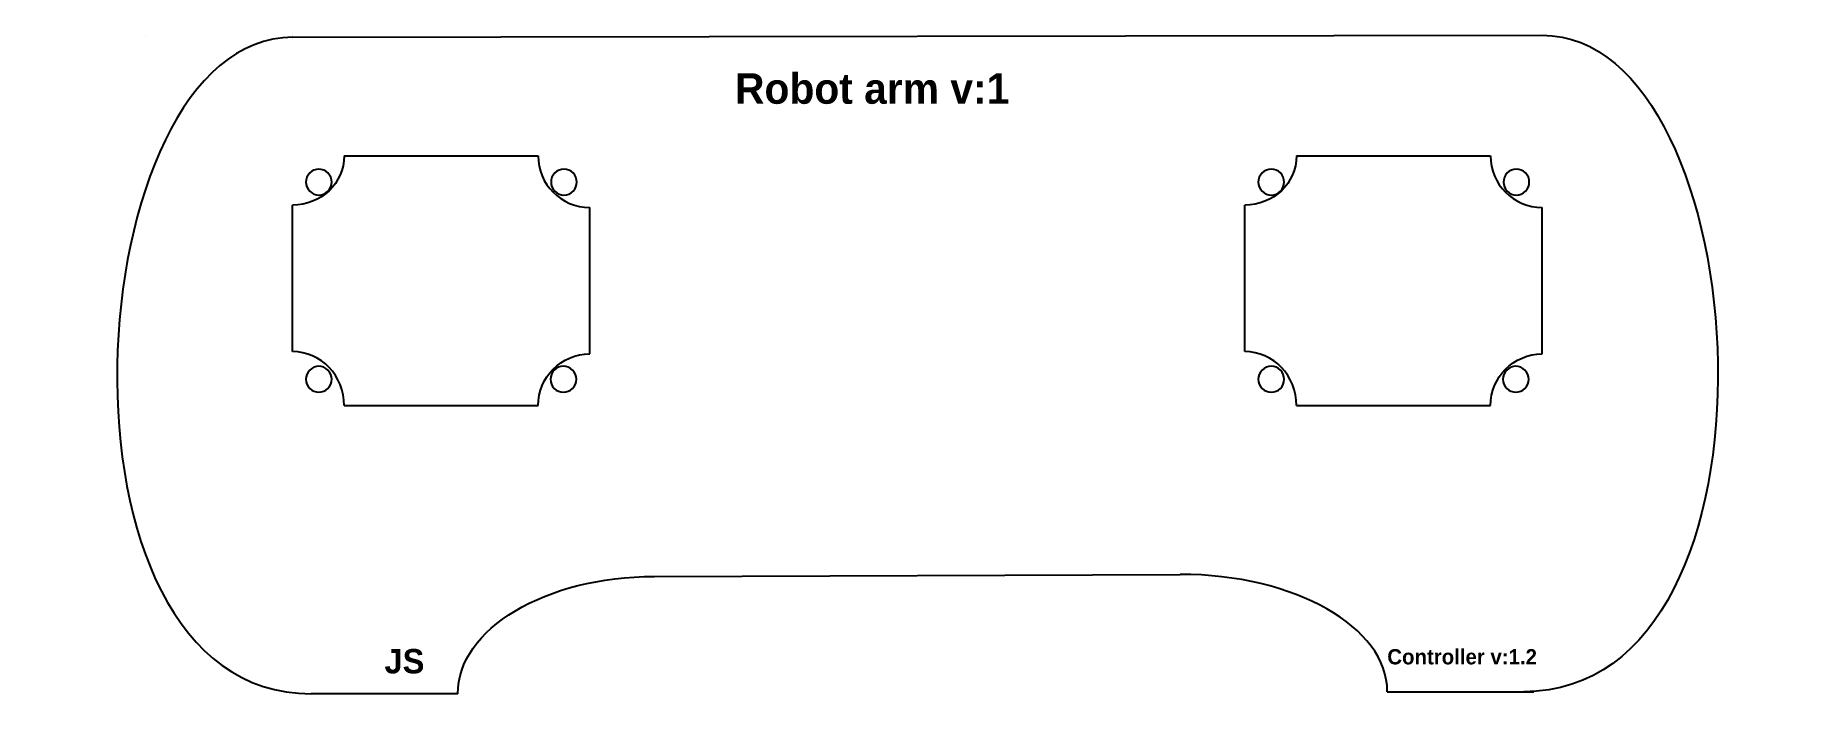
# Model space of a CAD drawing. Extents: x -7 to 198, y -79 to -2.
import ezdxf

# ---------------------------------------------------------------- set-up
doc = ezdxf.new("R2010")
doc.units = 0
doc.header["$MEASUREMENT"] = 0
doc.layers.add('LAYER_1', color=7, linetype='CONTINUOUS')

# ---------------------------------------------------------------- blocks, each defined once
blk = doc.blocks.new('BLOCK_3')
at = {"layer": 'LAYER_1', "color": 250}
for points in [[(29.03, -16.23), (51.53, -16.23)], [(23.03, -38.96), (23.03, -21.96)], [(57.53, -39.23), (57.53, -22.23)], [(29.03, -45.23), (51.53, -45.23)]]:
    blk.add_lwpolyline(points, dxfattribs=at)
for points in [[(29.03, -16.23), (29.03, -19.4), (26.35, -21.96), (23.03, -21.96)], [(51.53, -16.23), (51.53, -19.55), (54.21, -22.23), (57.53, -22.23)], [(29.03, -45.23), (29.03, -41.77), (26.35, -38.96), (23.03, -38.96)], [(51.53, -45.23), (51.53, -41.92), (54.21, -39.23), (57.53, -39.23)]]:
    blk.add_open_spline(points, degree=3, dxfattribs=at)
blk = doc.blocks.new('BLOCK_2')
at = {"layer": 'LAYER_1', "color": 250}
for points in [[(27.15, -18.23), (27.74, -18.82), (27.74, -19.77), (27.15, -20.35), (26.57, -20.94), (25.62, -20.94), (25.03, -20.35), (24.45, -19.77), (24.45, -18.82), (25.03, -18.23), (25.62, -17.65), (26.57, -17.65), (27.15, -18.23)], [(55.59, -20.35), (55.01, -20.94), (54.06, -20.94), (53.47, -20.35), (52.89, -19.77), (52.89, -18.82), (53.47, -18.23), (54.06, -17.65), (55.01, -17.65), (55.59, -18.23), (56.18, -18.82), (56.18, -19.77), (55.59, -20.35)], [(25.03, -41.11), (25.62, -40.52), (26.57, -40.52), (27.15, -41.11), (27.74, -41.7), (27.74, -42.65), (27.15, -43.23), (26.57, -43.82), (25.62, -43.82), (25.03, -43.23), (24.45, -42.65), (24.45, -41.7), (25.03, -41.11)], [(53.41, -43.23), (52.82, -42.65), (52.82, -41.7), (53.41, -41.11), (54, -40.52), (54.95, -40.52), (55.53, -41.11), (56.12, -41.7), (56.12, -42.65), (55.53, -43.23), (54.95, -43.82), (54, -43.82), (53.41, -43.23)]]:
    blk.add_open_spline(points, degree=3, knots=[0, 0, 0, 0, 1, 1, 1, 2, 2, 2, 3, 3, 3, 4, 4, 4, 4], dxfattribs=at)
at = {"layer": 'LAYER_1'}
blk.add_blockref('BLOCK_3', (0, 0), dxfattribs=at)
blk = doc.blocks.new('BLOCK_5')
at = {"layer": 'LAYER_1', "color": 250}
for points in [[(139.53, -16.23), (162.03, -16.23)], [(133.53, -38.96), (133.53, -21.96)], [(168.03, -39.23), (168.03, -22.23)], [(139.53, -45.23), (162.03, -45.23)]]:
    blk.add_lwpolyline(points, dxfattribs=at)
for points in [[(139.53, -16.23), (139.53, -19.4), (136.85, -21.96), (133.53, -21.96)], [(162.03, -16.23), (162.03, -19.55), (164.71, -22.23), (168.03, -22.23)], [(139.53, -45.23), (139.53, -41.77), (136.85, -38.96), (133.53, -38.96)], [(162.03, -45.23), (162.03, -41.92), (164.71, -39.23), (168.03, -39.23)]]:
    blk.add_open_spline(points, degree=3, dxfattribs=at)
blk = doc.blocks.new('BLOCK_4')
at = {"layer": 'LAYER_1', "color": 250}
for points in [[(137.65, -18.23), (138.24, -18.82), (138.24, -19.77), (137.65, -20.35), (137.07, -20.94), (136.12, -20.94), (135.53, -20.35), (134.95, -19.77), (134.95, -18.82), (135.53, -18.23), (136.12, -17.65), (137.07, -17.65), (137.65, -18.23)], [(166.09, -20.35), (165.51, -20.94), (164.56, -20.94), (163.97, -20.35), (163.39, -19.77), (163.39, -18.82), (163.97, -18.23), (164.56, -17.65), (165.51, -17.65), (166.09, -18.23), (166.68, -18.82), (166.68, -19.77), (166.09, -20.35)], [(135.53, -41.11), (136.12, -40.52), (137.07, -40.52), (137.65, -41.11), (138.24, -41.7), (138.24, -42.65), (137.65, -43.23), (137.07, -43.82), (136.12, -43.82), (135.53, -43.23), (134.95, -42.65), (134.95, -41.7), (135.53, -41.11)], [(163.91, -43.23), (163.32, -42.65), (163.32, -41.7), (163.91, -41.11), (164.5, -40.52), (165.45, -40.52), (166.03, -41.11), (166.62, -41.7), (166.62, -42.65), (166.03, -43.23), (165.45, -43.82), (164.5, -43.82), (163.91, -43.23)]]:
    blk.add_open_spline(points, degree=3, knots=[0, 0, 0, 0, 1, 1, 1, 2, 2, 2, 3, 3, 3, 4, 4, 4, 4], dxfattribs=at)
at = {"layer": 'LAYER_1'}
blk.add_blockref('BLOCK_5', (0, 0), dxfattribs=at)

msp = doc.modelspace()

# ---------------------------------------------------------------- linework, layer by layer
at = {"layer": 'LAYER_1', "color": 250}
for points in [[(6.03, -2.25), (6.03, -2.25)], [(23.03, -2.49), (168.03, -2.25)], [(23.03, -2.25), (23.03, -2.25)], [(65.03, -65.05), (126.03, -64.81)], [(42.21, -78.66), (25.21, -78.66)], [(150.06, -78.42), (167.06, -78.42)]]:
    msp.add_lwpolyline(points, dxfattribs=at)
for points in [[(23.07, -2.49), (-2.1, -2.49), (-6.81, -78.66), (25.2, -78.66)], [(168.03, -2.25), (193.2, -2.25), (197.91, -78.42), (165.9, -78.42)], [(42.21, -78.66), (42.21, -71.13), (52.42, -65.05), (65.03, -65.05)], [(150.06, -78.42), (150.06, -70.9), (139.31, -64.81), (126.03, -64.81)]]:
    msp.add_open_spline(points, degree=3, dxfattribs=at)

# ---------------------------------------------------------------- block references
at = {"layer": 'LAYER_1'}
for name in ['BLOCK_2', 'BLOCK_4']:
    msp.add_blockref(name, (0, 0), dxfattribs=at)

# ---------------------------------------------------------------- texts
at = {"layer": 'LAYER_1', "color": 250, "attachment_point": 7}
for s, insert, char_height in [('\\fMagneto|b1|i0|c0|p34;\\W1;Robot arm v:1', (74.38, -10.25), 3.54), ('\\fMagneto|b1|i0|c0|p34;\\W1;JS', (33.71, -76.34), 2.832), ('\\fMagneto|b1|i0|c0|p34;\\W1;Controller v:1.2', (150.06, -75.28), 1.77)]:
    msp.add_mtext(s, dxfattribs=dict(at, insert=insert, char_height=char_height))

doc.saveas('drawing.dxf')
